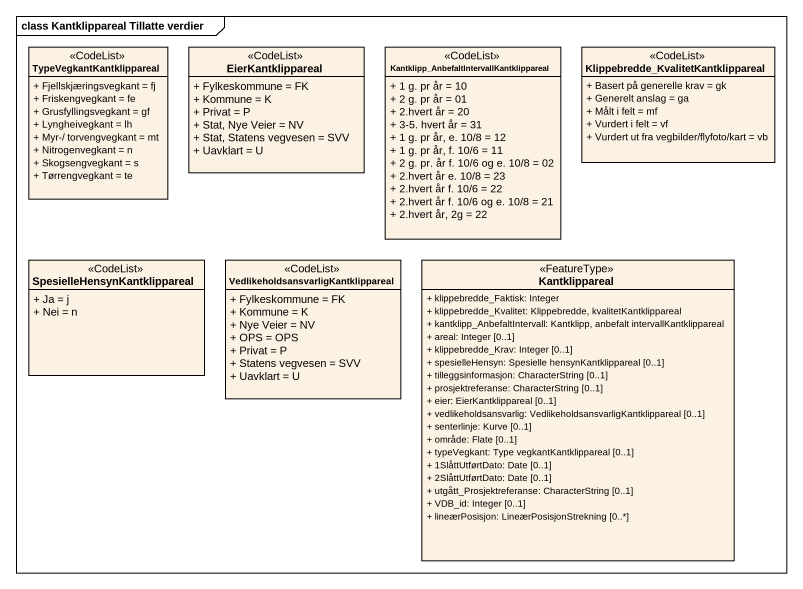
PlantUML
@startuml
mainframe class Kantklippareal Tillatte verdier
hide circle
hide empty members
skinparam classAttributeIconSize 0
class TypeVegkantKantklippareal <<CodeList>> {
  + Fjellskjæringsvegkant = fj
  + Friskengvegkant = fe
  + Grusfyllingsvegkant = gf
  + Lyngheivegkant = lh
  + Myr-/ torvengvegkant = mt
  + Nitrogenvegkant = n
  + Skogsengvegkant = s
  + Tørrengvegkant = te
}
class EierKantklippareal <<CodeList>> {
  + Fylkeskommune = FK
  + Kommune = K
  + Privat = P
  + Stat, Nye Veier = NV
  + Stat, Statens vegvesen = SVV
  + Uavklart = U
}
class "Kantklipp_AnbefaltIntervallKantklippareal" as Kantklipp <<CodeList>> {
  + 1 g. pr år = 10
  + 2 g. pr år = 01
  + 2.hvert år = 20
  + 3-5. hvert år = 31
  + 1 g. pr år, e. 10/8 = 12
  + 1 g. pr år, f. 10/6 = 11
  + 2 g. pr. år f. 10/6 og e. 10/8 = 02
  + 2.hvert år e. 10/8 = 23
  + 2.hvert år f. 10/6 = 22
  + 2.hvert år f. 10/6 og e. 10/8 = 21
  + 2.hvert år, 2g = 22
}
class "Klippebredde_KvalitetKantklippareal" as Klippebredde <<CodeList>> {
  + Basert på generelle krav = gk
  + Generelt anslag = ga
  + Målt i felt = mf
  + Vurdert i felt = vf
  + Vurdert ut fra vegbilder/flyfoto/kart = vb
}
class "SpesielleHensynKantklippareal" as SpesielleHensynKantklipparea <<CodeList>> {
  + Ja = j
  + Nei = n
}
class "VedlikeholdsansvarligKantklippareal" as VedlikeholdsansvarligKantkli <<CodeList>> {
  + Fylkeskommune = FK
  + Kommune = K
  + Nye Veier = NV
  + OPS = OPS
  + Privat = P
  + Statens vegvesen = SVV
  + Uavklart = U
}
class Kantklippareal <<FeatureType>> {
  + klippebredde_Faktisk: Integer
  + klippebredde_Kvalitet: Klippebredde, kvalitetKantklippareal
  + kantklipp_AnbefaltIntervall: Kantklipp, anbefalt intervallKantklippareal
  + areal: Integer [0..1]
  + klippebredde_Krav: Integer [0..1]
  + spesielleHensyn: Spesielle hensynKantklippareal [0..1]
  + tilleggsinformasjon: CharacterString [0..1]
  + prosjektreferanse: CharacterString [0..1]
  + eier: EierKantklippareal [0..1]
  + vedlikeholdsansvarlig: VedlikeholdsansvarligKantklippareal [0..1]
  + senterlinje: Kurve [0..1]
  + område: Flate [0..1]
  + typeVegkant: Type vegkantKantklippareal [0..1]
  + 1SlåttUtførtDato: Date [0..1]
  + 2SlåttUtførtDato: Date [0..1]
  + utgått_Prosjektreferanse: CharacterString [0..1]
  + VDB_id: Integer [0..1]
  + lineærPosisjon: LineærPosisjonStrekning [0..*]
}
@enduml
